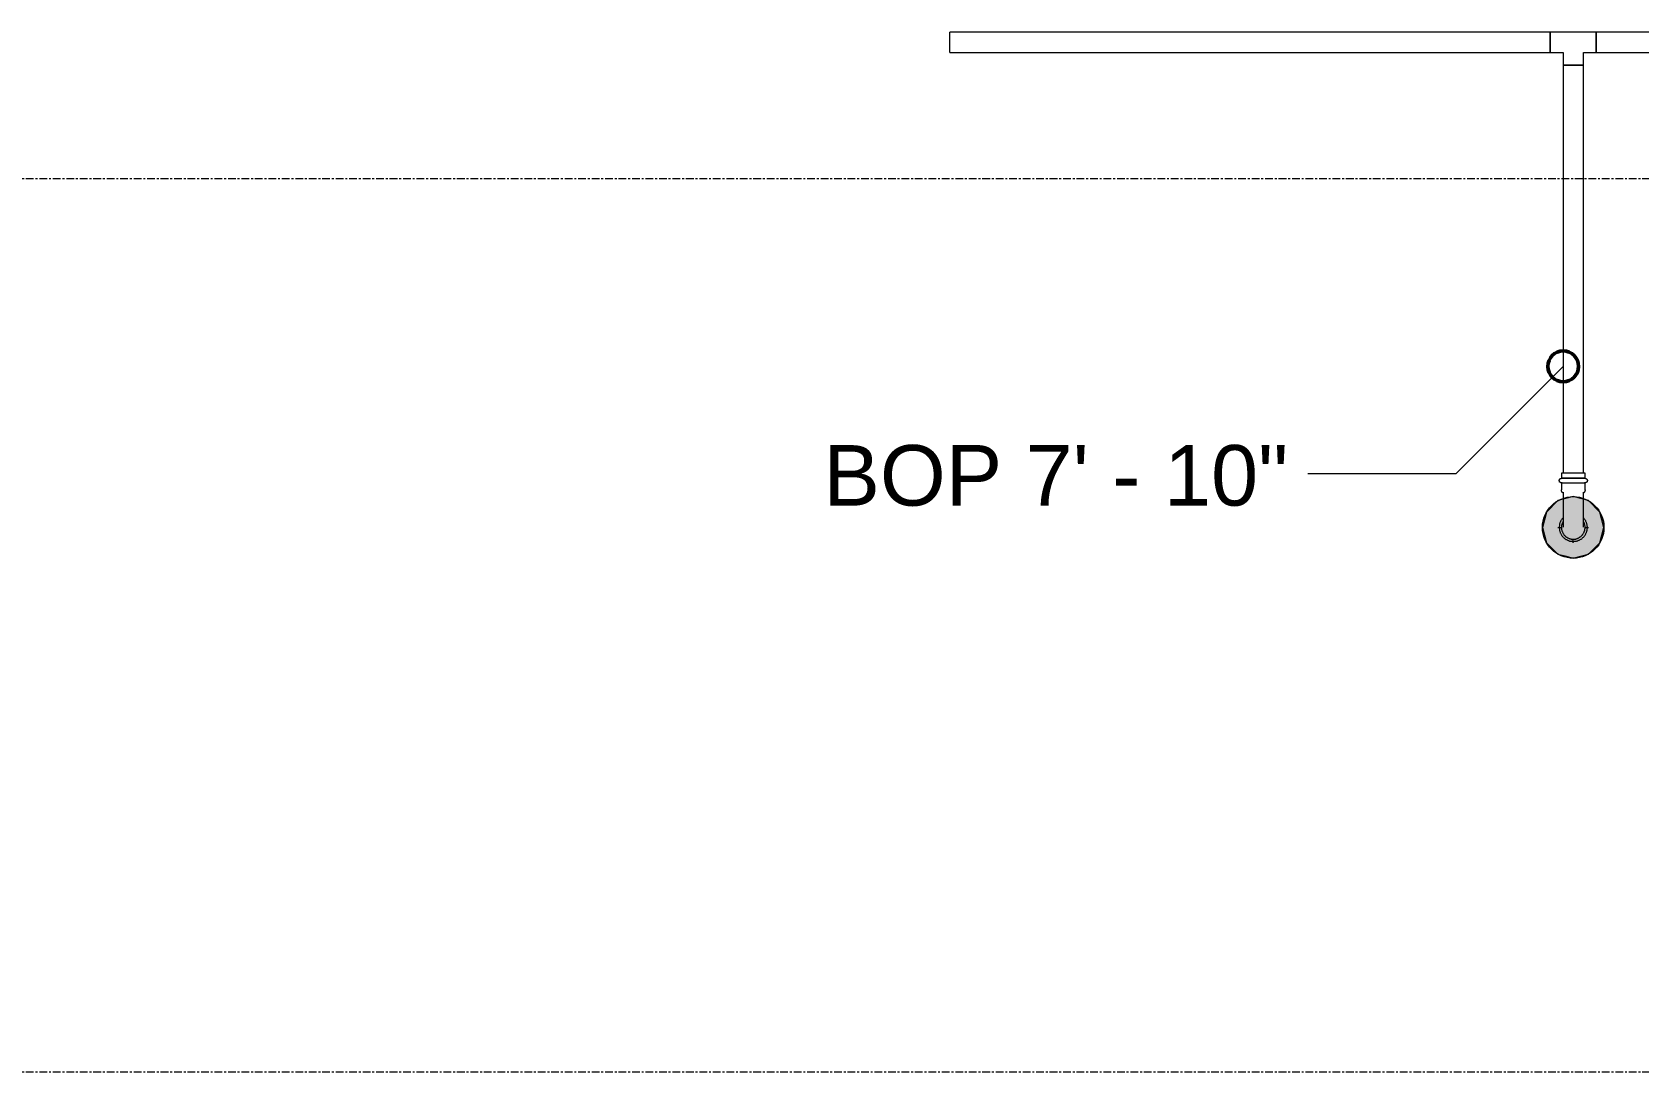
# Model space of a CAD drawing. Header units: inches. Extents: x -3679 to 241, y -496 to 1784.
# Drawn here: x -3279.2 to -3174.9, y 1059 to 1126.5 of the extents above; entities that cross this region are included whole.
import ezdxf

# ---------------------------------------------------------------- set-up
doc = ezdxf.new("R2010")
doc.units = ezdxf.units.IN
doc.header["$MEASUREMENT"] = 0
doc.linetypes.add('Grid Line', pattern=[0.875, 0.5, -0.125, 0.125, -0.125])
for name, color, linetype, lineweight in [('A-ANNO-NOTE', 250, 'Continuous', 9), ('G-ANNO-DIMS', 251, 'Continuous', 9), ('P-PIPE', 1, 'Continuous', 9), ('P-PIPE-CNTR', 1, 'Continuous', 9), ('S-GRID', 8, 'Continuous', 9)]:
    doc.layers.add(name, color=color, linetype=linetype, lineweight=lineweight)
doc.styles.add('Arial', font='arial.ttf', dxfattribs={"height": 3.934132})

# ---------------------------------------------------------------- blocks, each defined once
blk = doc.blocks.new('Victaulic-VicPress316-Elbow 90-45deg Style P568_P571 - Standard-523083-SECOND LEVEL')
at = {"layer": 'P-PIPE'}
for p, q in [((-3178.28, 1233.46), (-3178.28, 1232.57)), ((-3176.97, 1232.57), (-3176.97, 1233.46)), ((-3178.39, 1232.42), (-3178.39, 1231.96)), ((-3177.63, 1231.96), (-3178.39, 1231.96)), ((-3178.39, 1231.67), (-3178.39, 1231.33)), ((-3177.63, 1231.67), (-3178.39, 1231.67)), ((-3176.86, 1231.96), (-3177.63, 1231.96)), ((-3176.86, 1231.67), (-3177.63, 1231.67)), ((-3176.86, 1231.96), (-3176.86, 1232.42)), ((-3176.86, 1231.33), (-3176.86, 1231.67)), ((-3178.39, 1231.33), (-3177.63, 1231.33)), ((-3177.63, 1231.33), (-3176.86, 1231.33))]:
    blk.add_line(p, q, dxfattribs=at)
at = {"layer": 'P-PIPE', "flags": 128}
for points in [[(-3177.63, 1235.77), (-3177.66, 1235.77), (-3177.7, 1235.76), (-3177.73, 1235.76), (-3177.77, 1235.76), (-3177.81, 1235.75), (-3177.84, 1235.74), (-3177.88, 1235.73), (-3177.91, 1235.72), (-3177.95, 1235.71), (-3177.98, 1235.69), (-3178.01, 1235.68), (-3178.05, 1235.66), (-3178.08, 1235.65), (-3178.11, 1235.63), (-3178.14, 1235.61), (-3178.17, 1235.59), (-3178.2, 1235.56), (-3178.23, 1235.54), (-3178.25, 1235.52), (-3178.28, 1235.49), (-3178.3, 1235.46), (-3178.33, 1235.44), (-3178.35, 1235.41), (-3178.37, 1235.38), (-3178.39, 1235.35), (-3178.41, 1235.32), (-3178.43, 1235.28), (-3178.45, 1235.25), (-3178.46, 1235.22), (-3178.48, 1235.19), (-3178.49, 1235.15), (-3178.5, 1235.12), (-3178.51, 1235.08), (-3178.52, 1235.05), (-3178.52, 1235.01), (-3178.53, 1234.97), (-3178.53, 1234.94), (-3178.54, 1234.9), (-3178.54, 1234.86), (-3178.54, 1234.83), (-3178.53, 1234.79), (-3178.53, 1234.76), (-3178.53, 1234.72), (-3178.52, 1234.68), (-3178.51, 1234.65), (-3178.5, 1234.61), (-3178.49, 1234.58), (-3178.48, 1234.54), (-3178.47, 1234.51), (-3178.45, 1234.48), (-3178.44, 1234.44), (-3178.42, 1234.41), (-3178.4, 1234.38), (-3178.38, 1234.35), (-3178.36, 1234.32), (-3178.34, 1234.29), (-3178.32, 1234.26), (-3178.29, 1234.23)], [(-3177.63, 1235.62), (-3177.66, 1235.62), (-3177.69, 1235.62), (-3177.72, 1235.62), (-3177.75, 1235.61), (-3177.78, 1235.61), (-3177.81, 1235.6), (-3177.84, 1235.59), (-3177.87, 1235.58), (-3177.9, 1235.57), (-3177.92, 1235.56), (-3177.95, 1235.55), (-3177.98, 1235.53), (-3178.01, 1235.52), (-3178.03, 1235.5), (-3178.06, 1235.49), (-3178.08, 1235.47), (-3178.11, 1235.45), (-3178.13, 1235.43), (-3178.15, 1235.41), (-3178.17, 1235.39), (-3178.2, 1235.37), (-3178.22, 1235.34), (-3178.23, 1235.32), (-3178.25, 1235.29), (-3178.27, 1235.27), (-3178.29, 1235.24), (-3178.3, 1235.22), (-3178.31, 1235.19), (-3178.33, 1235.16), (-3178.34, 1235.13), (-3178.35, 1235.1), (-3178.36, 1235.07), (-3178.37, 1235.05), (-3178.37, 1235.02), (-3178.38, 1234.99), (-3178.38, 1234.95), (-3178.39, 1234.92), (-3178.39, 1234.89), (-3178.39, 1234.86), (-3178.39, 1234.83), (-3178.39, 1234.8), (-3178.39, 1234.77), (-3178.38, 1234.74), (-3178.38, 1234.71), (-3178.37, 1234.68), (-3178.36, 1234.65), (-3178.36, 1234.62), (-3178.35, 1234.59), (-3178.33, 1234.56), (-3178.32, 1234.54), (-3178.31, 1234.51), (-3178.29, 1234.48), (-3178.28, 1234.46)], [(-3178.28, 1234.85), (-3178.28, 1234.85), (-3178.28, 1234.85), (-3178.28, 1234.84), (-3178.28, 1234.84), (-3178.28, 1234.83), (-3178.28, 1234.81), (-3178.28, 1234.8), (-3178.28, 1234.78), (-3178.28, 1234.77), (-3178.28, 1234.74), (-3178.28, 1234.72), (-3178.28, 1234.7), (-3178.28, 1234.67), (-3178.28, 1234.64), (-3178.28, 1234.61), (-3178.28, 1234.58), (-3178.28, 1234.55), (-3178.28, 1234.51), (-3178.28, 1234.47), (-3178.28, 1234.43), (-3178.28, 1234.39), (-3178.28, 1234.35), (-3178.28, 1234.31), (-3178.28, 1234.26), (-3178.28, 1234.21), (-3178.28, 1234.17), (-3178.28, 1234.12), (-3178.28, 1234.07), (-3178.28, 1234.02), (-3178.28, 1233.97), (-3178.28, 1233.91), (-3178.28, 1233.86), (-3178.28, 1233.81), (-3178.28, 1233.75), (-3178.28, 1233.7), (-3178.28, 1233.64), (-3178.28, 1233.59), (-3178.28, 1233.53), (-3178.28, 1233.48), (-3178.28, 1233.46)], [(-3176.97, 1234.22), (-3176.95, 1234.25), (-3176.92, 1234.27), (-3176.9, 1234.3), (-3176.88, 1234.33), (-3176.86, 1234.36), (-3176.84, 1234.39), (-3176.82, 1234.42), (-3176.8, 1234.46), (-3176.79, 1234.49), (-3176.77, 1234.52), (-3176.76, 1234.56), (-3176.75, 1234.59), (-3176.74, 1234.63), (-3176.73, 1234.66), (-3176.73, 1234.7), (-3176.72, 1234.74), (-3176.72, 1234.77), (-3176.71, 1234.81), (-3176.71, 1234.85), (-3176.71, 1234.88), (-3176.72, 1234.92), (-3176.72, 1234.95), (-3176.72, 1234.99), (-3176.73, 1235.03), (-3176.74, 1235.06), (-3176.75, 1235.1), (-3176.76, 1235.13), (-3176.77, 1235.17), (-3176.78, 1235.2), (-3176.8, 1235.23), (-3176.81, 1235.27), (-3176.83, 1235.3), (-3176.85, 1235.33), (-3176.87, 1235.36), (-3176.89, 1235.39), (-3176.91, 1235.42), (-3176.93, 1235.45), (-3176.96, 1235.48), (-3176.98, 1235.5), (-3177.01, 1235.53), (-3177.04, 1235.55), (-3177.06, 1235.57), (-3177.09, 1235.6), (-3177.12, 1235.62), (-3177.15, 1235.64), (-3177.19, 1235.65), (-3177.22, 1235.67), (-3177.25, 1235.69), (-3177.29, 1235.7), (-3177.32, 1235.71), (-3177.35, 1235.73), (-3177.39, 1235.74), (-3177.42, 1235.74), (-3177.46, 1235.75), (-3177.5, 1235.76), (-3177.53, 1235.76), (-3177.57, 1235.77), (-3177.61, 1235.77), (-3177.63, 1235.77)], [(-3176.96, 1234.47), (-3176.95, 1234.49), (-3176.94, 1234.52), (-3176.92, 1234.55), (-3176.91, 1234.58), (-3176.9, 1234.61), (-3176.89, 1234.64), (-3176.88, 1234.66), (-3176.88, 1234.69), (-3176.87, 1234.72), (-3176.87, 1234.75), (-3176.86, 1234.79), (-3176.86, 1234.82), (-3176.86, 1234.85), (-3176.86, 1234.88), (-3176.86, 1234.91), (-3176.86, 1234.94), (-3176.87, 1234.97), (-3176.87, 1235), (-3176.88, 1235.03), (-3176.89, 1235.06), (-3176.89, 1235.09), (-3176.9, 1235.12), (-3176.92, 1235.15), (-3176.93, 1235.17), (-3176.94, 1235.2), (-3176.96, 1235.23), (-3176.97, 1235.25), (-3176.99, 1235.28), (-3177.01, 1235.31), (-3177.02, 1235.33), (-3177.04, 1235.35), (-3177.06, 1235.38), (-3177.09, 1235.4), (-3177.11, 1235.42), (-3177.13, 1235.44), (-3177.15, 1235.46), (-3177.18, 1235.48), (-3177.2, 1235.5), (-3177.23, 1235.51), (-3177.26, 1235.53), (-3177.28, 1235.54), (-3177.31, 1235.55), (-3177.34, 1235.57), (-3177.37, 1235.58), (-3177.4, 1235.59), (-3177.43, 1235.6), (-3177.46, 1235.6), (-3177.49, 1235.61), (-3177.52, 1235.61), (-3177.55, 1235.62), (-3177.58, 1235.62), (-3177.61, 1235.62), (-3177.63, 1235.62)], [(-3176.97, 1233.46), (-3176.97, 1233.52), (-3176.97, 1233.57), (-3176.97, 1233.63), (-3176.97, 1233.68), (-3176.97, 1233.74), (-3176.97, 1233.79), (-3176.97, 1233.85), (-3176.97, 1233.9), (-3176.97, 1233.95), (-3176.97, 1234), (-3176.97, 1234.06), (-3176.97, 1234.11), (-3176.97, 1234.15), (-3176.97, 1234.2), (-3176.97, 1234.25), (-3176.97, 1234.29), (-3176.97, 1234.34), (-3176.97, 1234.38), (-3176.97, 1234.42), (-3176.97, 1234.46), (-3176.97, 1234.5), (-3176.97, 1234.54), (-3176.97, 1234.57), (-3176.97, 1234.6), (-3176.97, 1234.63), (-3176.97, 1234.66), (-3176.97, 1234.69), (-3176.97, 1234.72), (-3176.97, 1234.74), (-3176.97, 1234.76), (-3176.97, 1234.78), (-3176.97, 1234.8), (-3176.97, 1234.81), (-3176.97, 1234.82), (-3176.97, 1234.83), (-3176.97, 1234.84), (-3176.97, 1234.85), (-3176.97, 1234.85), (-3176.97, 1234.85), (-3176.97, 1234.85)], [(-3178.39, 1231.67), (-3178.4, 1231.67), (-3178.4, 1231.67), (-3178.41, 1231.67), (-3178.41, 1231.68), (-3178.42, 1231.68), (-3178.43, 1231.68), (-3178.43, 1231.68), (-3178.44, 1231.68), (-3178.44, 1231.68), (-3178.45, 1231.68), (-3178.45, 1231.69), (-3178.46, 1231.69), (-3178.46, 1231.69), (-3178.47, 1231.7), (-3178.47, 1231.7), (-3178.48, 1231.7), (-3178.48, 1231.71), (-3178.49, 1231.71), (-3178.49, 1231.71), (-3178.5, 1231.72), (-3178.5, 1231.72), (-3178.5, 1231.73), (-3178.51, 1231.73), (-3178.51, 1231.74), (-3178.51, 1231.74), (-3178.52, 1231.75), (-3178.52, 1231.75), (-3178.52, 1231.76), (-3178.52, 1231.76), (-3178.53, 1231.77), (-3178.53, 1231.77), (-3178.53, 1231.78), (-3178.53, 1231.78), (-3178.53, 1231.79), (-3178.53, 1231.79), (-3178.54, 1231.8), (-3178.54, 1231.81), (-3178.54, 1231.81), (-3178.54, 1231.82), (-3178.54, 1231.82), (-3178.54, 1231.83), (-3178.54, 1231.83), (-3178.54, 1231.84), (-3178.53, 1231.85), (-3178.53, 1231.85), (-3178.53, 1231.86), (-3178.53, 1231.86), (-3178.53, 1231.87), (-3178.53, 1231.87), (-3178.52, 1231.88), (-3178.52, 1231.88), (-3178.52, 1231.89), (-3178.52, 1231.89), (-3178.51, 1231.9), (-3178.51, 1231.9), (-3178.51, 1231.91), (-3178.5, 1231.91), (-3178.5, 1231.92), (-3178.49, 1231.92), (-3178.49, 1231.93), (-3178.49, 1231.93), (-3178.48, 1231.93), (-3178.48, 1231.94), (-3178.47, 1231.94), (-3178.47, 1231.94), (-3178.46, 1231.95), (-3178.46, 1231.95), (-3178.45, 1231.95), (-3178.45, 1231.95), (-3178.44, 1231.96), (-3178.43, 1231.96), (-3178.43, 1231.96), (-3178.42, 1231.96), (-3178.42, 1231.96), (-3178.41, 1231.96), (-3178.41, 1231.96), (-3178.4, 1231.96), (-3178.39, 1231.96), (-3178.39, 1231.96)], [(-3178.39, 1232.42), (-3178.39, 1232.43), (-3178.39, 1232.44), (-3178.39, 1232.45), (-3178.39, 1232.46), (-3178.39, 1232.47), (-3178.38, 1232.48), (-3178.38, 1232.49), (-3178.38, 1232.5), (-3178.37, 1232.51), (-3178.37, 1232.52), (-3178.37, 1232.53), (-3178.36, 1232.54), (-3178.36, 1232.55), (-3178.35, 1232.56), (-3178.34, 1232.57), (-3178.34, 1232.58), (-3178.33, 1232.59), (-3178.32, 1232.6), (-3178.32, 1232.6), (-3178.31, 1232.61), (-3178.3, 1232.62), (-3178.29, 1232.63), (-3178.28, 1232.63), (-3178.28, 1232.63)], [(-3177.63, 1231.96), (-3177.66, 1231.96), (-3177.69, 1231.96), (-3177.72, 1231.96), (-3177.75, 1231.96), (-3177.78, 1231.96), (-3177.81, 1231.96), (-3177.84, 1231.96), (-3177.87, 1231.96), (-3177.9, 1231.96), (-3177.92, 1231.96), (-3177.95, 1231.96), (-3177.98, 1231.96), (-3178.01, 1231.96), (-3178.03, 1231.96), (-3178.06, 1231.96), (-3178.08, 1231.96), (-3178.11, 1231.96), (-3178.13, 1231.96), (-3178.15, 1231.96), (-3178.17, 1231.96), (-3178.2, 1231.96), (-3178.22, 1231.96), (-3178.23, 1231.96), (-3178.25, 1231.96), (-3178.27, 1231.96), (-3178.29, 1231.96), (-3178.3, 1231.96), (-3178.31, 1231.96), (-3178.33, 1231.96), (-3178.34, 1231.96), (-3178.35, 1231.96), (-3178.36, 1231.96), (-3178.37, 1231.96), (-3178.37, 1231.96), (-3178.38, 1231.96), (-3178.38, 1231.96), (-3178.39, 1231.96), (-3178.39, 1231.96), (-3178.39, 1231.96), (-3178.39, 1231.96)], [(-3178.39, 1231.96), (-3178.39, 1231.96), (-3178.39, 1231.96), (-3178.39, 1231.96), (-3178.38, 1231.96), (-3178.38, 1231.96), (-3178.37, 1231.96), (-3178.36, 1231.96), (-3178.35, 1231.96)], [(-3178.35, 1231.67), (-3178.36, 1231.67), (-3178.37, 1231.67), (-3178.37, 1231.67), (-3178.38, 1231.67), (-3178.38, 1231.67), (-3178.39, 1231.67), (-3178.39, 1231.67), (-3178.39, 1231.67), (-3178.39, 1231.67)], [(-3178.39, 1231.67), (-3178.39, 1231.67), (-3178.39, 1231.67), (-3178.39, 1231.67), (-3178.38, 1231.67), (-3178.38, 1231.67), (-3178.37, 1231.67), (-3178.36, 1231.67), (-3178.35, 1231.67), (-3178.34, 1231.67), (-3178.33, 1231.67), (-3178.32, 1231.67), (-3178.3, 1231.67), (-3178.29, 1231.67), (-3178.27, 1231.67), (-3178.26, 1231.67), (-3178.24, 1231.67), (-3178.22, 1231.67), (-3178.2, 1231.67), (-3178.18, 1231.67), (-3178.16, 1231.67), (-3178.14, 1231.67), (-3178.11, 1231.67), (-3178.09, 1231.67), (-3178.06, 1231.67), (-3178.04, 1231.67), (-3178.01, 1231.67), (-3177.99, 1231.67), (-3177.96, 1231.67), (-3177.93, 1231.67), (-3177.9, 1231.67), (-3177.87, 1231.67), (-3177.84, 1231.67), (-3177.82, 1231.67), (-3177.79, 1231.67), (-3177.76, 1231.67), (-3177.72, 1231.67), (-3177.69, 1231.67), (-3177.66, 1231.67), (-3177.63, 1231.67), (-3177.63, 1231.67)], [(-3176.86, 1231.96), (-3176.86, 1231.96), (-3176.86, 1231.96), (-3176.86, 1231.96), (-3176.87, 1231.96), (-3176.87, 1231.96), (-3176.88, 1231.96), (-3176.89, 1231.96), (-3176.9, 1231.96), (-3176.91, 1231.96), (-3176.92, 1231.96), (-3176.93, 1231.96), (-3176.95, 1231.96), (-3176.96, 1231.96), (-3176.98, 1231.96), (-3176.99, 1231.96), (-3177.01, 1231.96), (-3177.03, 1231.96), (-3177.05, 1231.96), (-3177.07, 1231.96), (-3177.09, 1231.96), (-3177.11, 1231.96), (-3177.14, 1231.96), (-3177.16, 1231.96), (-3177.19, 1231.96), (-3177.21, 1231.96), (-3177.24, 1231.96), (-3177.26, 1231.96), (-3177.29, 1231.96), (-3177.32, 1231.96), (-3177.35, 1231.96), (-3177.38, 1231.96), (-3177.41, 1231.96), (-3177.43, 1231.96), (-3177.46, 1231.96), (-3177.49, 1231.96), (-3177.53, 1231.96), (-3177.56, 1231.96), (-3177.59, 1231.96), (-3177.62, 1231.96), (-3177.63, 1231.96)], [(-3177.63, 1231.67), (-3177.59, 1231.67), (-3177.56, 1231.67), (-3177.53, 1231.67), (-3177.5, 1231.67), (-3177.47, 1231.67), (-3177.44, 1231.67), (-3177.41, 1231.67), (-3177.38, 1231.67), (-3177.35, 1231.67), (-3177.33, 1231.67), (-3177.3, 1231.67), (-3177.27, 1231.67), (-3177.24, 1231.67), (-3177.22, 1231.67), (-3177.19, 1231.67), (-3177.17, 1231.67), (-3177.14, 1231.67), (-3177.12, 1231.67), (-3177.1, 1231.67), (-3177.08, 1231.67), (-3177.05, 1231.67), (-3177.03, 1231.67), (-3177.02, 1231.67), (-3177, 1231.67), (-3176.98, 1231.67), (-3176.96, 1231.67), (-3176.95, 1231.67), (-3176.94, 1231.67), (-3176.92, 1231.67), (-3176.91, 1231.67), (-3176.9, 1231.67), (-3176.89, 1231.67), (-3176.88, 1231.67), (-3176.88, 1231.67), (-3176.87, 1231.67), (-3176.87, 1231.67), (-3176.86, 1231.67), (-3176.86, 1231.67), (-3176.86, 1231.67), (-3176.86, 1231.67)], [(-3176.97, 1232.63), (-3176.96, 1232.63), (-3176.95, 1232.62), (-3176.94, 1232.61), (-3176.93, 1232.61), (-3176.93, 1232.6), (-3176.92, 1232.59), (-3176.91, 1232.58), (-3176.91, 1232.57), (-3176.9, 1232.56), (-3176.9, 1232.55), (-3176.89, 1232.54), (-3176.89, 1232.53), (-3176.88, 1232.52), (-3176.88, 1232.51), (-3176.87, 1232.5), (-3176.87, 1232.49), (-3176.87, 1232.48), (-3176.86, 1232.47), (-3176.86, 1232.46), (-3176.86, 1232.45), (-3176.86, 1232.44), (-3176.86, 1232.43), (-3176.86, 1232.42), (-3176.86, 1232.42)], [(-3176.9, 1231.96), (-3176.89, 1231.96), (-3176.88, 1231.96), (-3176.88, 1231.96), (-3176.87, 1231.96), (-3176.87, 1231.96), (-3176.86, 1231.96), (-3176.86, 1231.96), (-3176.86, 1231.96), (-3176.86, 1231.96)], [(-3176.86, 1231.67), (-3176.86, 1231.67), (-3176.86, 1231.67), (-3176.86, 1231.67), (-3176.87, 1231.67), (-3176.87, 1231.67), (-3176.88, 1231.67), (-3176.89, 1231.67), (-3176.9, 1231.67)], [(-3176.86, 1231.96), (-3176.85, 1231.96), (-3176.85, 1231.96), (-3176.84, 1231.96), (-3176.84, 1231.96), (-3176.83, 1231.96), (-3176.82, 1231.96), (-3176.82, 1231.96), (-3176.81, 1231.96), (-3176.81, 1231.96), (-3176.8, 1231.95), (-3176.8, 1231.95), (-3176.79, 1231.95), (-3176.79, 1231.95), (-3176.78, 1231.94), (-3176.78, 1231.94), (-3176.77, 1231.94), (-3176.77, 1231.93), (-3176.76, 1231.93), (-3176.76, 1231.92), (-3176.75, 1231.92), (-3176.75, 1231.92), (-3176.75, 1231.91), (-3176.74, 1231.91), (-3176.74, 1231.9), (-3176.74, 1231.9), (-3176.73, 1231.89), (-3176.73, 1231.89), (-3176.73, 1231.88), (-3176.73, 1231.88), (-3176.72, 1231.87), (-3176.72, 1231.87), (-3176.72, 1231.86), (-3176.72, 1231.85), (-3176.72, 1231.85), (-3176.72, 1231.84), (-3176.71, 1231.84), (-3176.71, 1231.83), (-3176.71, 1231.83), (-3176.71, 1231.82), (-3176.71, 1231.81), (-3176.71, 1231.81), (-3176.71, 1231.8), (-3176.71, 1231.8), (-3176.72, 1231.79), (-3176.72, 1231.79), (-3176.72, 1231.78), (-3176.72, 1231.77), (-3176.72, 1231.77), (-3176.72, 1231.76), (-3176.73, 1231.76), (-3176.73, 1231.75), (-3176.73, 1231.75), (-3176.73, 1231.74), (-3176.74, 1231.74), (-3176.74, 1231.73), (-3176.74, 1231.73), (-3176.75, 1231.72), (-3176.75, 1231.72), (-3176.76, 1231.72), (-3176.76, 1231.71), (-3176.76, 1231.71), (-3176.77, 1231.7), (-3176.77, 1231.7), (-3176.78, 1231.7), (-3176.78, 1231.69), (-3176.79, 1231.69), (-3176.79, 1231.69), (-3176.8, 1231.69), (-3176.8, 1231.68), (-3176.81, 1231.68), (-3176.82, 1231.68), (-3176.82, 1231.68), (-3176.83, 1231.68), (-3176.83, 1231.68), (-3176.84, 1231.67), (-3176.84, 1231.67), (-3176.85, 1231.67), (-3176.86, 1231.67), (-3176.86, 1231.67)]]:
    blk.add_lwpolyline(points, dxfattribs=at)

msp = doc.modelspace()

# ---------------------------------------------------------------- hatches: boundary and pattern name
at = {"layer": 'A-ANNO-NOTE'}
h = msp.add_hatch(color=256, dxfattribs=at)
edge = h.paths.add_edge_path(flags=0)
edge.add_arc((-3179.13, 1094.35), 2, 0, 360)
msp.add_hatch(color=256, dxfattribs=at).paths.add_polyline_path([(-3179.13, 1092.35), (-3178.13, 1092.62), (-3177.39, 1093.35), (-3177.13, 1094.35), (-3177.39, 1095.35), (-3178.13, 1096.09), (-3179.13, 1096.35), (-3180.13, 1096.09), (-3180.86, 1095.35), (-3181.13, 1094.35), (-3180.86, 1093.35), (-3180.13, 1092.62), (-3179.68, 1092.5)], flags=0)

# ---------------------------------------------------------------- linework, layer by layer
for p, q in [((-3180.13, 1096.09), (-3180.86, 1095.35)), ((-3179.13, 1096.35), (-3180.13, 1096.09)), ((-3178.13, 1096.09), (-3179.13, 1096.35)), ((-3177.39, 1095.35), (-3178.13, 1096.09)), ((-3180.86, 1095.35), (-3181.13, 1094.35)), ((-3177.13, 1094.35), (-3177.39, 1095.35)), ((-3181.13, 1094.35), (-3180.86, 1093.35)), ((-3177.39, 1093.35), (-3177.13, 1094.35)), ((-3180.86, 1093.35), (-3180.13, 1092.62)), ((-3178.13, 1092.62), (-3177.39, 1093.35)), ((-3180.13, 1092.62), (-3179.68, 1092.5)), ((-3179.68, 1092.5), (-3179.13, 1092.35)), ((-3179.13, 1092.35), (-3178.13, 1092.62))]:
    msp.add_line(p, q, dxfattribs=at)
msp.add_circle((-3179.13, 1094.35), 2, dxfattribs=at)
at = {"layer": 'G-ANNO-DIMS'}
for p, q in [((-3179.78, 1104.81), (-3186.76, 1097.83)), ((-3186.76, 1097.83), (-3196.37, 1097.83))]:
    msp.add_line(p, q, dxfattribs=at)
at = {"layer": 'G-ANNO-DIMS', "lineweight": 50}
msp.add_circle((-3179.78, 1104.81), 1, dxfattribs=at)
at = {"layer": 'P-PIPE'}
for p, q in [((-3180.62, 1126.51), (-3219.63, 1126.51)), ((-3219.63, 1125.2), (-3219.63, 1126.51)), ((-3177.63, 1126.51), (-3180.62, 1126.51)), ((-3180.62, 1126.49), (-3180.62, 1126.51)), ((-3180.62, 1126.51), (-3180.62, 1125.2)), ((-3180.62, 1126.42), (-3180.62, 1126.49)), ((-3180.62, 1126.32), (-3180.62, 1126.42)), ((-3180.62, 1126.18), (-3180.62, 1126.32)), ((-3110.5, 1126.51), (-3177.63, 1126.51)), ((-3177.63, 1125.2), (-3177.63, 1126.51)), ((-3177.63, 1126.51), (-3177.63, 1126.49)), ((-3177.63, 1126.49), (-3177.63, 1126.42)), ((-3177.63, 1126.42), (-3177.63, 1126.32)), ((-3177.63, 1126.32), (-3177.63, 1126.18)), ((-3219.63, 1125.2), (-3180.62, 1125.2)), ((-3180.62, 1126.03), (-3180.62, 1126.18)), ((-3180.62, 1125.68), (-3180.62, 1126.03)), ((-3180.62, 1125.53), (-3180.62, 1125.68)), ((-3180.62, 1125.39), (-3180.62, 1125.53)), ((-3180.62, 1125.29), (-3180.62, 1125.39)), ((-3180.62, 1125.22), (-3180.62, 1125.29)), ((-3180.62, 1125.2), (-3180.62, 1125.22)), ((-3180.62, 1125.2), (-3179.78, 1125.2)), ((-3179.78, 1125.2), (-3179.78, 1124.36)), ((-3178.47, 1125.2), (-3177.63, 1125.2)), ((-3178.47, 1124.36), (-3178.47, 1125.2)), ((-3177.63, 1126.18), (-3177.63, 1126.03)), ((-3177.63, 1126.03), (-3177.63, 1125.68)), ((-3177.63, 1125.68), (-3177.63, 1125.53)), ((-3177.63, 1125.53), (-3177.63, 1125.39)), ((-3177.63, 1125.39), (-3177.63, 1125.29)), ((-3177.63, 1125.29), (-3177.63, 1125.22)), ((-3177.63, 1125.22), (-3177.63, 1125.2)), ((-3177.63, 1125.2), (-3110.5, 1125.2)), ((-3179.78, 1124.36), (-3179.78, 1097.87)), ((-3179.78, 1124.36), (-3178.47, 1124.36)), ((-3179.76, 1124.36), (-3179.78, 1124.36)), ((-3179.69, 1124.36), (-3179.76, 1124.36)), ((-3179.59, 1124.36), (-3179.69, 1124.36)), ((-3179.45, 1124.36), (-3179.59, 1124.36)), ((-3179.3, 1124.36), (-3179.45, 1124.36)), ((-3178.95, 1124.36), (-3179.3, 1124.36)), ((-3178.8, 1124.36), (-3178.95, 1124.36)), ((-3178.66, 1124.36), (-3178.8, 1124.36)), ((-3178.56, 1124.36), (-3178.66, 1124.36)), ((-3178.49, 1124.36), (-3178.56, 1124.36)), ((-3178.47, 1124.36), (-3178.49, 1124.36)), ((-3178.47, 1097.87), (-3178.47, 1124.36))]:
    msp.add_line(p, q, dxfattribs=at)
at = {"layer": 'P-PIPE-CNTR'}
for p, q in [((-3180.13, 1094.35), (-3179.86, 1094.35)), ((-3178.39, 1094.35), (-3178.13, 1094.35)), ((-3179.13, 1093.35), (-3179.13, 1093.62))]:
    msp.add_line(p, q, dxfattribs=at)
at = {"layer": 'S-GRID', "linetype": 'Grid Line'}
for p, q in [((-3666.39, 1117), (228, 1117)), ((-3666.39, 1059), (228, 1059))]:
    msp.add_line(p, q, dxfattribs=at)

# ---------------------------------------------------------------- block references
at = {"layer": 'P-PIPE', "rotation": 180}
msp.add_blockref('Victaulic-VicPress316-Elbow 90-45deg Style P568_P571 - Standard-523083-SECOND LEVEL', (-6356.75, 2329.21), dxfattribs=at)

# ---------------------------------------------------------------- texts
at = {"layer": 'G-ANNO-DIMS', "insert": (-3227.83, 1099.7), "char_height": 3.9341, "width": 35.952, "attachment_point": 1, "line_spacing_factor": 0.938532, "style": 'Arial'}
msp.add_mtext('BOP 7\' - 10"', dxfattribs=at)

doc.saveas('drawing.dxf')
